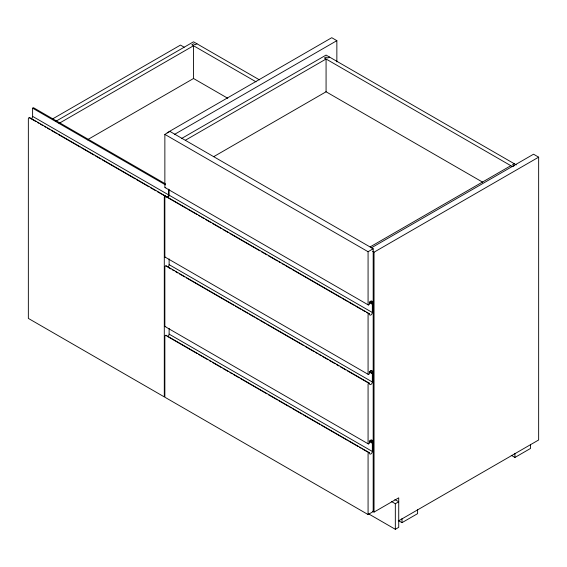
<?xml version="1.0" encoding="UTF-8"?>
<svg xmlns="http://www.w3.org/2000/svg" width="567" height="567" viewBox="0 0 567 567"><rect width="100%" height="100%" fill="white"/><g stroke="black" fill="none" stroke-linecap="round" stroke-linejoin="round"><path stroke-width="0.85" d="M31.185 118.822A2.006 1.155 -60 0 0 32.61 116.363L32.61 108.169L33.46 107.68L165.585 183.963M52.377 119.042L180.476 45.084L184.162 47.217M56.013 121.203L193.531 41.809L259.459 79.869M59.003 123.408L193.531 45.743L193.531 78.508L87.283 139.851M196.933 43.772L195.232 44.758L193.531 43.772L191.83 44.758L256.071 81.846M167.137 132.749L331.752 37.706L336.855 40.661L336.855 61.867M165.755 187.422A1.006 0.581 -60 0 1 164.862 187.153L164.862 134.386L169.972 131.438L373.185 248.757L373.185 303.161L372.335 303.657L369.266 301.885M174.544 134.372L336.855 40.661M181.674 138.447L326.075 55.077L516.282 164.898M185.43 140.212L326.075 59.011L326.075 91.783L213.716 156.655M329.477 57.047L327.776 58.025L326.075 57.047L324.367 58.025L512.54 166.67L514.241 165.684L512.54 164.699L514.241 163.714M370.194 246.879L510.839 165.684M371.222 247.928L533.54 154.21L538.65 157.165L538.65 439.985L398.729 520.768M164.862 134.386L368.075 251.713L373.185 248.757M372.576 251.358L374.036 252.202L538.65 157.165M369.266 302.537L372.335 304.309L373.185 303.82L373.185 372.639L372.335 373.129L369.266 371.357M369.266 372.016L372.335 373.788L373.185 373.292L373.185 442.118L372.335 442.607L369.266 440.835M369.266 441.495L372.335 443.266L373.185 442.77L373.185 511.597L368.075 514.545L164.862 397.219L164.862 336.592A1.006 0.581 -60 0 1 165.578 335.359A1.006 0.581 -60 0 1 166.287 335.77M372.576 511.243L374.036 512.086L398.729 497.833L398.729 527.324L395.327 529.294L368.479 513.794M391.485 501.512L395.327 503.73L398.729 501.76L394.894 499.548M398.289 520.513L401.996 522.654L417.603 513.645L417.603 509.549M511.243 455.301L514.949 457.441L530.563 448.426L530.563 444.33M325.897 91.684L482.708 182.213M193.354 78.409L227.764 98.275M370.804 301.127L372.335 302.013L372.335 303.657M370.116 302.048L373.185 303.82M32.61 108.169L165.5 184.892M165.075 187.606L368.288 304.933M32.61 116.363L168.555 194.85A2.006 1.155 -60 0 1 167.137 197.309M169.122 189.442L169.122 195.176L372.335 312.502A2.006 1.155 -60 0 1 370.917 314.961A2.006 1.155 -60 0 1 369.493 314.139A1.006 0.581 -60 0 0 368.784 313.728A1.006 0.581 -60 0 0 368.075 314.961L368.075 373.951A1.006 0.581 -60 0 0 368.784 374.362A1.006 0.581 -60 0 0 369.493 373.129A2.006 1.155 -60 0 1 370.917 370.676A2.006 1.155 -60 0 1 372.335 371.491L372.335 373.129M29.562 117.539L165.507 196.033M166.074 196.359L369.287 313.679M30.533 118.439L35.877 121.529M37.408 122.408L38.932 123.294M40.463 124.173L42.752 125.498M44.283 126.377L45.807 127.263M47.337 128.142L49.627 129.467M51.158 130.346L56.502 133.436M58.025 134.315L80.174 147.101M81.705 147.987L93.924 155.039M95.454 155.925L100.798 159.008M102.322 159.894L135.166 178.853M136.697 179.732L148.915 186.791M150.439 187.67L155.79 190.76M157.314 191.639L165.72 196.487A2.006 1.155 -60 0 0 165.762 196.884M167.052 197.259L186.224 208.33M187.755 209.216L196.955 214.524M198.493 215.41L200.023 216.296M201.561 217.182L203.858 218.508M205.396 219.394L210.761 222.498M212.292 223.384L221.499 228.692M223.029 229.578L228.395 232.676M229.933 233.561L259.835 250.834M261.373 251.713L266.738 254.817M268.276 255.703L277.476 261.011M279.007 261.897L280.545 262.783M282.075 263.669L284.379 264.995M285.91 265.88L291.282 268.985M292.813 269.871L340.356 297.314M341.887 298.199L347.259 301.304M348.79 302.19L354.162 305.287M355.693 306.173L361.059 309.27M362.596 310.156L364.893 311.481M366.431 312.367L368.727 313.7M370.804 370.605L372.335 371.491M370.116 371.527L373.185 373.292M165.075 257.085L368.288 374.411M169.122 258.921L169.122 264.654L372.335 381.981A2.006 1.155 -60 0 1 370.917 384.44A2.006 1.155 -60 0 1 369.493 383.618L347.259 370.775M166.074 265.838L369.287 383.157M168.583 267.624L170.887 268.949M172.418 269.835L173.956 270.721M175.487 271.607L177.79 272.933M179.321 273.818L184.686 276.923M186.224 277.809L233.767 305.252M235.298 306.137L240.67 309.242M242.201 310.128L247.566 313.225M249.104 314.111L254.47 317.208M256.008 318.094L258.304 319.419M259.835 320.305L265.207 323.41M266.738 324.296L303.551 345.544M305.081 346.43L314.281 351.738M315.819 352.624L317.35 353.51M318.888 354.396L321.184 355.729M322.722 356.615L328.087 359.712M329.618 360.598L334.991 363.695M336.522 364.581L338.825 365.906M340.356 366.792L345.721 369.897M370.804 440.084L372.335 440.97L372.335 442.607M370.116 440.998L373.185 442.77M165.075 326.564L368.288 443.89M169.122 328.399L169.122 334.133L372.335 451.46A2.006 1.155 -60 0 1 370.917 453.912A2.006 1.155 -60 0 1 369.493 453.097A1.006 0.581 -60 0 0 368.784 452.686A1.006 0.581 -60 0 0 368.075 453.912L368.075 514.545M166.074 335.31L369.287 452.636M167.052 336.217L196.955 353.482M198.493 354.368L207.692 359.676M209.23 360.562L210.761 361.448M212.292 362.334L221.499 367.65M223.029 368.536L228.395 371.633M229.933 372.519L232.229 373.844M233.767 374.73L239.132 377.835M240.67 378.713L266.738 393.767M268.276 394.653L277.476 399.969M279.007 400.855L288.213 406.163M289.744 407.049L291.282 407.935M292.813 408.821L302.013 414.137M303.551 415.023L319.653 424.314M321.184 425.2L347.259 440.254M348.79 441.14L357.997 446.456M359.528 447.342L361.059 448.228M362.596 449.114L368.727 452.65M514.949 453.345L514.949 457.441M401.996 518.557L401.996 522.654M395.327 503.73L395.327 529.294M374.036 252.202L374.036 512.086M372.335 304.309L372.335 312.502M372.335 373.788L372.335 381.981M372.335 443.266L372.335 451.46M368.075 251.713L368.075 304.472A1.006 0.581 -60 0 0 368.784 304.883A1.006 0.581 -60 0 0 369.493 303.657A2.006 1.155 -60 0 1 370.917 301.197A2.006 1.155 -60 0 1 372.335 302.013M168.555 189.116L168.555 194.85M169.122 334.133A2.006 1.155 -60 0 1 167.704 336.592M165.217 257.135A1.006 0.581 -60 0 1 164.862 256.624L164.862 197.635A1.006 0.581 -60 0 1 165.578 196.409A1.006 0.581 -60 0 1 166.287 196.82A2.006 1.155 -60 0 0 166.329 197.217M169.122 195.176A2.006 1.155 -60 0 1 167.704 197.635M165.72 196.487A1.006 0.581 -60 0 0 165.004 196.083A1.006 0.581 -60 0 0 164.295 197.309L164.295 396.893L28.35 318.406L28.35 118.822A1.006 0.581 -60 0 1 29.059 117.589A1.006 0.581 -60 0 1 29.767 118A2.006 1.155 -60 0 0 29.817 118.397M372.335 440.97A2.006 1.155 -60 0 0 370.917 440.148A2.006 1.155 -60 0 0 369.493 442.607A1.006 0.581 -60 0 1 368.784 443.841A1.006 0.581 -60 0 1 368.075 443.429L368.075 384.44A1.006 0.581 -60 0 1 368.784 383.207A1.006 0.581 -60 0 1 369.493 383.618M165.755 326.379A1.006 0.581 -60 0 1 164.862 326.103L164.862 267.114A1.006 0.581 -60 0 1 165.578 265.888A1.006 0.581 -60 0 1 166.287 266.292M169.122 264.654A2.006 1.155 -60 0 1 167.704 267.114"/></g></svg>
